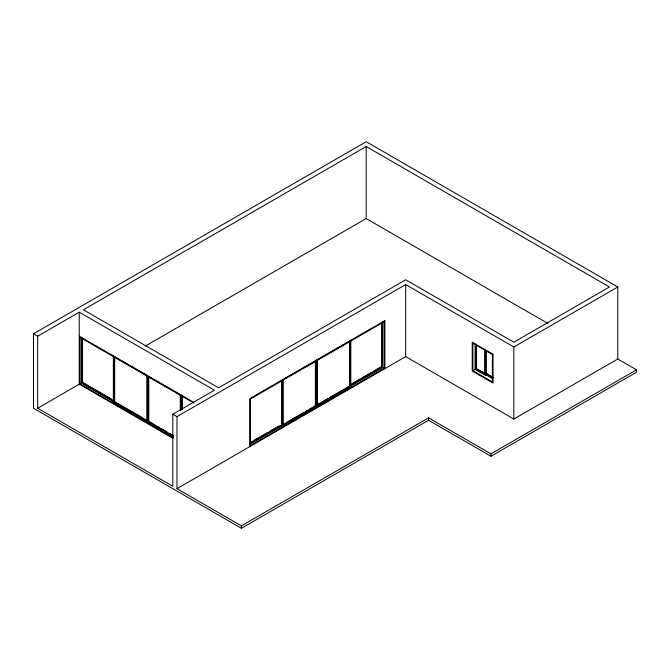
<?xml version="1.0" encoding="UTF-8"?>
<svg xmlns="http://www.w3.org/2000/svg" width="670" height="670" viewBox="0 0 670 670"><rect width="100%" height="100%" fill="white"/><g stroke="black" fill="none" stroke-linecap="round" stroke-linejoin="round"><path stroke-width="1" d="M617.79 359.011L636.5 369.815L636.5 372.219L490.951 456.245L428.566 420.232L241.434 528.278L33.5 408.231L33.5 333.802L366.189 141.722L617.79 286.978L617.79 359.011L513.823 419.035L405.693 356.608L176.972 488.665L176.972 416.631L405.693 284.583L513.823 347.001L617.79 286.978M37.662 336.198L79.244 312.187L214.4 390.225L172.81 414.228L172.81 486.261L37.662 408.231L37.662 336.198L33.5 333.802M366.189 146.521L83.407 309.791L218.562 387.821L405.693 279.775L513.823 342.203L609.466 286.978L366.189 146.521L366.189 218.554L145.357 346.047M114.336 356.758L113.967 402.109L146.822 421.078L147.182 420.869L114.336 401.899L114.336 356.758L119.662 359.832M37.662 408.231L79.295 384.195L172.952 438.322M193.873 403.097L79.872 337.278L79.872 383.86L81.221 383.081L115.324 402.771M81.841 337.579L81.841 382.721L82.569 382.302L88.783 385.887M113.967 402.109L114.696 401.69L116.471 402.712M283.753 379.295L289.08 376.222M290.855 375.192L292.631 374.17M294.406 373.14L297.07 371.607M298.845 370.577L300.621 369.555M302.396 368.534L316.081 361.046L316.081 406.188L283.226 425.157L283.226 380.016M316.96 360.117L340.05 346.792M341.826 345.762L343.601 344.74M345.377 343.718L349.815 341.156L349.815 386.288L316.96 405.258M384.279 321.675L250.371 398.985L250.371 445.567L384.279 368.257L381.833 366.842L350.762 384.789M351.281 384.061L356.608 380.987M358.383 379.965L360.167 378.935M361.942 377.913L371.708 372.269M373.483 371.247L381.473 366.632M250.689 442.259L252.464 441.237M254.248 440.207L267.565 432.519M269.34 431.497L279.105 425.852M250.17 442.979L282.497 424.738L250.53 443.188M351.122 384.999L382.202 367.051L382.202 322.94M283.385 424.227L285.16 423.197M286.936 422.175L303.812 412.435M305.587 411.405L307.363 410.383M309.138 409.353L315.352 405.769L316.081 406.188M317.488 404.538L320.151 402.997M321.927 401.975L328.141 398.382M329.916 397.36L343.233 389.672M345.008 388.642L349.455 386.079L350.804 386.858L282.598 426.237L281.877 425.819L281.877 380.275M282.857 424.947L315.712 405.978L315.712 360.837M249.918 444.269L282.497 425.458M350.36 386.28L382.93 367.47M472.861 370.652L492.4 381.942L492.4 354.564L472.861 343.283L472.861 370.652L475.541 369.103M475.826 344.279L475.826 368.944L476.554 368.525L476.554 344.891M475.826 368.944L484.871 374.161L485.599 373.743M475.097 344.02L475.097 369.363L485.599 375.426L486.319 375.007L486.319 350.678M176.972 488.665L241.434 525.875L428.566 417.837L490.951 453.85L636.5 369.815M366.189 218.554L547.993 323.518M486.319 373.324L490.842 375.937M485.951 373.533L493.187 377.713M477.459 369.044L484.695 373.224M486.495 374.262L492.827 377.922M485.742 374.664L492.735 378.709M79.244 336.198L193.68 402.268M121.438 360.862L127.652 364.447M129.427 365.477L146.294 375.217M151.989 378.5L148.43 376.448L148.43 421.589L173.296 435.935M153.765 379.522L162.642 384.647M164.418 385.677L170.632 389.262M172.408 390.283L174.183 391.314M175.959 392.335L181.285 395.417L180.925 409.99M172.81 414.228L176.972 416.631M90.559 386.917L110.986 398.7M113.289 400.451L82.209 382.511L82.209 338.4M81.841 382.721L113.808 401.171M118.247 403.734L143.112 418.088M144.888 419.118L146.663 420.14M149.686 421.891L155.901 425.475M157.676 426.505L159.452 427.527M161.227 428.549L167.441 432.142M169.217 433.163L172.768 435.215M172.935 436.145L148.07 421.798L148.07 376.657L148.799 376.239L148.799 421.371L147.45 422.159L147.45 375.577M173.471 437.183L113.347 402.469L113.347 355.887M79.872 383.86L173.061 437.661M513.823 347.001L513.823 419.035M490.951 453.85L490.951 456.245M485.599 350.083L485.599 375.426M485.231 350.318L485.231 373.952L476.186 368.734L476.186 345.1M484.871 350.527L484.871 374.161M428.566 417.837L428.566 420.232M405.693 284.583L405.693 356.608M384.907 368.617L384.907 320.595L249.751 398.625L249.751 446.647M384.279 320.955L384.279 368.977M382.821 321.868L382.821 367.411M381.833 322.731L381.833 366.842M350.804 340.285L350.804 387.578M350.175 341.365L350.175 386.498L317.329 405.467L317.329 359.606M349.455 340.946L349.455 386.079M316.701 359.966L316.701 406.548M315.352 360.628L315.352 405.769M282.598 379.656L282.598 426.237M282.137 380.409L282.137 424.529M241.434 525.875L241.434 528.278M182.273 395.878L182.273 409.337M182.114 395.962L182.114 409.295M181.545 395.267L181.545 409.755M180.297 395.267L180.297 410.794M146.822 375.217L146.822 421.078M114.696 356.549L114.696 401.69M82.569 338.183L82.569 382.302M81.221 337.538L81.221 383.081M79.244 312.187L79.244 384.22M493.028 354.204L472.233 342.203L472.233 371.012L493.028 383.022L493.028 354.204"/></g></svg>
